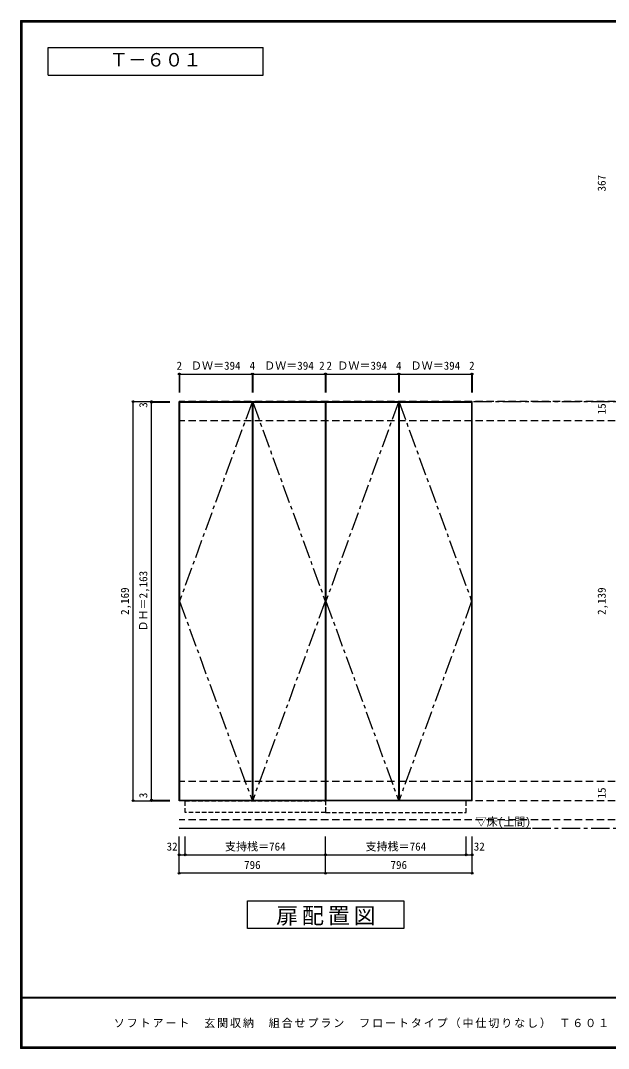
# Model space of a CAD drawing. Units: millimetres at full size, sheet at 1:20. Extents: x -3893 to 3907, y -2871 to 2783.
# Drawn here: x -3893 to -698, y -2803 to 2783 of the extents above; entities that cross this region are included whole.
import ezdxf
from ezdxf.enums import TextEntityAlignment as Align

# ---------------------------------------------------------------- set-up
doc = ezdxf.new("R2010")
doc.units = ezdxf.units.MM
doc.header["$LTSCALE"] = 20
doc.header["$PDMODE"] = 32
doc.header["$PDSIZE"] = 10
for name, pattern in [('CHAIN1', [8, 5, -1, 1, -1]), ('DASHED1', [1.8, 1.2, -0.6]), ('DASHED2', [3, 2, -1])]:
    doc.linetypes.add(name, pattern=pattern)
for name, color, linetype in [('0-1_本体', 2, 'Continuous'), ('0-2_扉', 2, 'Continuous'), ('0-3_扉仕上', 7, 'CHAIN1'), ('0-9_', 7, 'DASHED1'), ('0-A_文字', 7, 'Continuous'), ('0-B_寸法', 7, 'Continuous'), ('F-1_枠', 6, 'Continuous'), ('F-A_文字', 7, 'Continuous')]:
    doc.layers.add(name, color=color, linetype=linetype)
doc.styles.add('ＭＳ ゴシック', font='')
doc.styles.get('ＭＳ ゴシック').set_extended_font_data('MS Gothic')

msp = doc.modelspace()

# ---------------------------------------------------------------- linework, layer by layer
at = {"layer": '0-1_本体', "color": 7}
for p, q in [((-2235.2, -1456.67), (-2235.2, 712.33)), ((-2235.2, 712.33), (-1439.2, 712.33)), ((-1439.2, -1456.67), (-1439.2, 712.33)), ((-2235.2, -1456.67), (-3031.2, -1456.67)), ((-1439.2, -1456.67), (-2235.2, -1456.67))]:
    msp.add_line(p, q, dxfattribs=at)
msp.add_lwpolyline([(-3031.2, -1456.67), (-3031.2, 712.33), (-2235.2, 712.33)], dxfattribs=at)
at = {"layer": '0-2_扉', "color": 3}
for p, q in [((-3029.2, 709.33), (-3029.2, -1453.67)), ((-3029.2, 709.33), (-2635.2, 709.33)), ((-2635.2, 709.33), (-2635.2, -1453.67)), ((-2631.2, 709.33), (-2631.2, -1453.67)), ((-2631.2, 709.33), (-2237.2, 709.33)), ((-2237.2, 709.33), (-2237.2, -1453.67)), ((-2233.2, 709.33), (-2233.2, -1453.67)), ((-2233.2, 709.33), (-1839.2, 709.33)), ((-1839.2, 709.33), (-1839.2, -1453.67)), ((-1835.2, 709.33), (-1835.2, -1453.67)), ((-1835.2, 709.33), (-1441.2, 709.33)), ((-1441.2, 709.33), (-1441.2, -1453.67)), ((-3029.2, -1453.67), (-2635.2, -1453.67)), ((-2631.2, -1453.67), (-2237.2, -1453.67)), ((-2233.2, -1453.67), (-1839.2, -1453.67)), ((-1835.2, -1453.67), (-1441.2, -1453.67))]:
    msp.add_line(p, q, dxfattribs=at)
at = {"layer": '0-3_扉仕上', "linetype": 'Continuous'}
msp.add_line((-3031.2, -1606.67), (-1119.2, -1606.67), dxfattribs=at)
at = {"layer": '0-3_扉仕上'}
for points in [[(-2635.2, 709.33), (-3029.2, -372.17), (-2635.2, -1453.67)], [(-2631.2, 709.33), (-2237.2, -372.17), (-2631.2, -1453.67)], [(-1839.2, 709.33), (-2233.2, -372.17), (-1839.2, -1453.67)], [(-1835.2, 709.33), (-1441.2, -372.17), (-1835.2, -1453.67)]]:
    msp.add_lwpolyline(points, dxfattribs=at)
at = {"layer": '0-9_'}
for p, q in [((-2999.2, -1456.67), (-2235.2, -1456.67)), ((-2999.2, -1520.67), (-2999.2, -1456.67)), ((-1471.2, -1456.67), (-2235.2, -1456.67)), ((-1471.2, -1520.67), (-1471.2, -1456.67)), ((-2235.2, -1520.67), (-1471.2, -1520.67))]:
    msp.add_line(p, q, dxfattribs=at)
msp.add_lwpolyline([(-2235.2, -1456.67), (-2235.2, -1520.67), (-2999.2, -1520.67)], dxfattribs=at)
at = {"layer": '0-A_文字', "linetype": 'CHAIN1'}
for p, q in [((-3031.2, 712.33), (2519.8, 712.33)), ((-3031.2, -1606.67), (2519.8, -1606.67))]:
    msp.add_line(p, q, dxfattribs=at)
at = {"layer": '0-A_文字'}
for p, q in [((-2659.21, -2151.17), (-2659.21, -2001.17)), ((-2659.21, -2001.17), (-1809.21, -2001.17)), ((-1809.21, -2001.17), (-1809.21, -2151.17)), ((-1809.21, -2151.17), (-2659.21, -2151.17))]:
    msp.add_line(p, q, dxfattribs=at)
for points in [[(-3743.33, 2486.67), (-3743.33, 2636.67), (-2574.63, 2636.67)], [(-3743.33, 2486.67), (-2574.63, 2486.67), (-2574.63, 2636.67)]]:
    msp.add_lwpolyline(points, dxfattribs=at)
at = {"layer": '0-B_寸法', "color": 4}
for p, q in [((-3031.2, 862.33), (-3031.2, 762.33)), ((-3031.2, 862.33), (-3029.2, 862.33)), ((-3029.2, 862.33), (-2635.2, 862.33)), ((-3029.2, 862.33), (-3029.2, 762.33)), ((-2635.2, 862.33), (-2631.2, 862.33)), ((-2635.2, 862.33), (-2635.2, 762.33)), ((-2631.2, 862.33), (-2237.2, 862.33)), ((-2631.2, 862.33), (-2631.2, 762.33)), ((-2237.2, 862.33), (-2235.2, 862.33)), ((-2237.2, 862.33), (-2237.2, 762.33)), ((-2235.2, 862.33), (-2235.2, 762.33)), ((-2235.2, 862.33), (-2233.2, 862.33)), ((-2233.2, 862.33), (-1839.2, 862.33)), ((-2233.2, 862.33), (-2233.2, 762.33)), ((-1839.2, 862.33), (-1835.2, 862.33)), ((-1839.2, 862.33), (-1839.2, 762.33)), ((-1835.2, 862.33), (-1441.2, 862.33)), ((-1835.2, 862.33), (-1835.2, 762.33)), ((-1441.2, 862.33), (-1439.2, 862.33)), ((-1441.2, 862.33), (-1441.2, 762.33)), ((-1439.2, 862.33), (-1439.2, 762.33)), ((-3281.2, 712.33), (-3081.2, 712.33)), ((-3281.2, -1456.67), (-3281.2, 712.33)), ((-3181.2, 709.33), (-3181.2, 712.33)), ((-3181.2, 709.33), (-3081.2, 709.33)), ((-3181.2, -1453.67), (-3181.2, 709.33)), ((-3281.2, -1456.67), (-3081.2, -1456.67)), ((-3181.2, -1453.67), (-3081.2, -1453.67)), ((-3181.2, -1456.67), (-3181.2, -1453.67)), ((-3031.2, -1751.17), (-3031.2, -1651.17)), ((-2999.2, -1751.17), (-2999.2, -1651.17)), ((-2235.2, -1751.17), (-2235.2, -1651.17)), ((-1471.2, -1751.17), (-1471.2, -1651.17)), ((-1439.2, -1751.17), (-1439.2, -1651.17)), ((-3031.2, -1851.17), (-3031.2, -1751.17)), ((-3031.2, -1751.17), (-2999.2, -1751.17)), ((-2999.2, -1751.17), (-2235.2, -1751.17)), ((-2235.2, -1851.17), (-2235.2, -1751.17)), ((-2235.2, -1751.17), (-1471.2, -1751.17)), ((-1471.2, -1751.17), (-1439.2, -1751.17)), ((-1439.2, -1851.17), (-1439.2, -1751.17)), ((-2235.2, -1851.17), (-3031.2, -1851.17)), ((-1439.2, -1851.17), (-2235.2, -1851.17))]:
    msp.add_line(p, q, dxfattribs=at)
at = {"layer": '0-B_寸法', "color": 4, "linetype": 'DASHED2'}
for p, q in [((2519.8, 712.33), (-3031.2, 712.33)), ((2519.8, 607.33), (-3031.2, 607.33)), ((2519.8, -1351.67), (-3031.2, -1351.67)), ((2519.8, -1456.67), (-3031.2, -1456.67)), ((2519.8, -1561.67), (-3031.2, -1561.67))]:
    msp.add_line(p, q, dxfattribs=at)
at = {"layer": '0-B_寸法'}
for p in [(-3031.2, 862.33), (-3029.2, 862.33), (-2635.2, 862.33), (-2631.2, 862.33), (-2237.2, 862.33), (-2235.2, 862.33), (-2233.2, 862.33), (-1839.2, 862.33), (-1835.2, 862.33), (-1441.2, 862.33), (-1439.2, 862.33), (-3281.2, 712.33), (-3181.2, 712.33), (-3181.2, 709.33), (-3281.2, -1456.67), (-3181.2, -1453.67), (-3181.2, -1456.67), (-3031.2, -1751.17), (-2999.2, -1751.17), (-2235.2, -1751.17), (-1471.2, -1751.17), (-1439.2, -1751.17), (-3031.2, -1851.17), (-2235.2, -1851.17), (-1439.2, -1851.17)]:
    msp.add_point(p, dxfattribs=at)
at = {"layer": 'F-1_枠'}
for p, q in [((-3893.39, 2783.33), (-3893.39, -2803.33)), ((-3893.39, 2783.33), (3906.61, 2783.33)), ((-3893.39, 2780), (3906.61, 2780)), ((-3893.39, 2776.67), (3906.61, 2776.67)), ((-3890.05, 2783.33), (-3890.05, -2803.33)), ((-3886.72, 2783.33), (-3886.72, -2803.33)), ((3906.61, -2526.67), (-3893.39, -2526.67)), ((3906.61, -2530), (-3893.39, -2530)), ((3906.61, -2796.67), (-3893.39, -2796.67)), ((3906.61, -2800), (-3893.39, -2800)), ((3906.61, -2803.33), (-3893.39, -2803.33))]:
    msp.add_line(p, q, dxfattribs=at)

# ---------------------------------------------------------------- texts
at = {"layer": '0-A_文字', "style": 'ＭＳ ゴシック'}
for s, height, p in [('Ｔ－６０１', 73.31, (-3408.98, 2511.67)), ('▽床(土間)', 43.99, (-1419.2, -1606.67))]:
    msp.add_text(s, height=height, dxfattribs=at).set_placement(p, align=Align.BOTTOM_LEFT)
at = {"layer": '0-A_文字', "insert": (-2504.21, -2136.17), "char_height": 87.98, "attachment_point": 7, "style": 'ＭＳ ゴシック'}
msp.add_mtext('\\T1.17;扉配置図', dxfattribs=at)
at = {"layer": '0-B_寸法', "style": 'ＭＳ ゴシック'}
for s, p in [('367', (-699.2, 1854.56)), ('3', (-3191.2, 679.01)), ('15', (-699.2, 643.11)), ('ＤＨ＝2,163', (-3191.2, -537.17)), ('2,169', (-3291.2, -447.17)), ('2,139', (-699.2, -447.17)), ('15', (-699.2, -1444.62)), ('3', (-3191.2, -1443.09))]:
    msp.add_text(s, height=43.99, rotation=90, dxfattribs=at).set_placement(p, align=Align.BOTTOM_LEFT)
for s, p in [('2', (-3045.2, 872.33)), ('ＤＷ＝394', (-2967.2, 872.33)), ('4', (-2648.2, 872.33)), ('ＤＷ＝394', (-2569.2, 872.33)), ('2', (-2270.2, 872.33)), ('2', (-2230.2, 872.33)), ('ＤＷ＝394', (-2171.2, 872.33)), ('4', (-1852.2, 872.33)), ('ＤＷ＝394', (-1773.2, 872.33)), ('2', (-1455.2, 872.33)), ('32', (-3099.38, -1741.17)), ('支持桟＝764', (-2782.2, -1741.17)), ('支持桟＝764', (-2018.2, -1741.17)), ('32', (-1429.76, -1741.17)), ('796', (-2678.2, -1841.17)), ('796', (-1882.2, -1841.17))]:
    msp.add_text(s, height=43.99, dxfattribs=at).set_placement(p, align=Align.BOTTOM_LEFT)
at = {"layer": 'F-A_文字', "insert": (-3386.72, -2693.33), "char_height": 43.99, "attachment_point": 7, "style": 'ＭＳ ゴシック'}
msp.add_mtext('\\T1.17;ソフトアート\u3000玄関収納\u3000組合せプラン\u3000フロートタイプ（中仕切りなし）\\~Ｔ６０１', dxfattribs=at)

doc.saveas('drawing.dxf')
